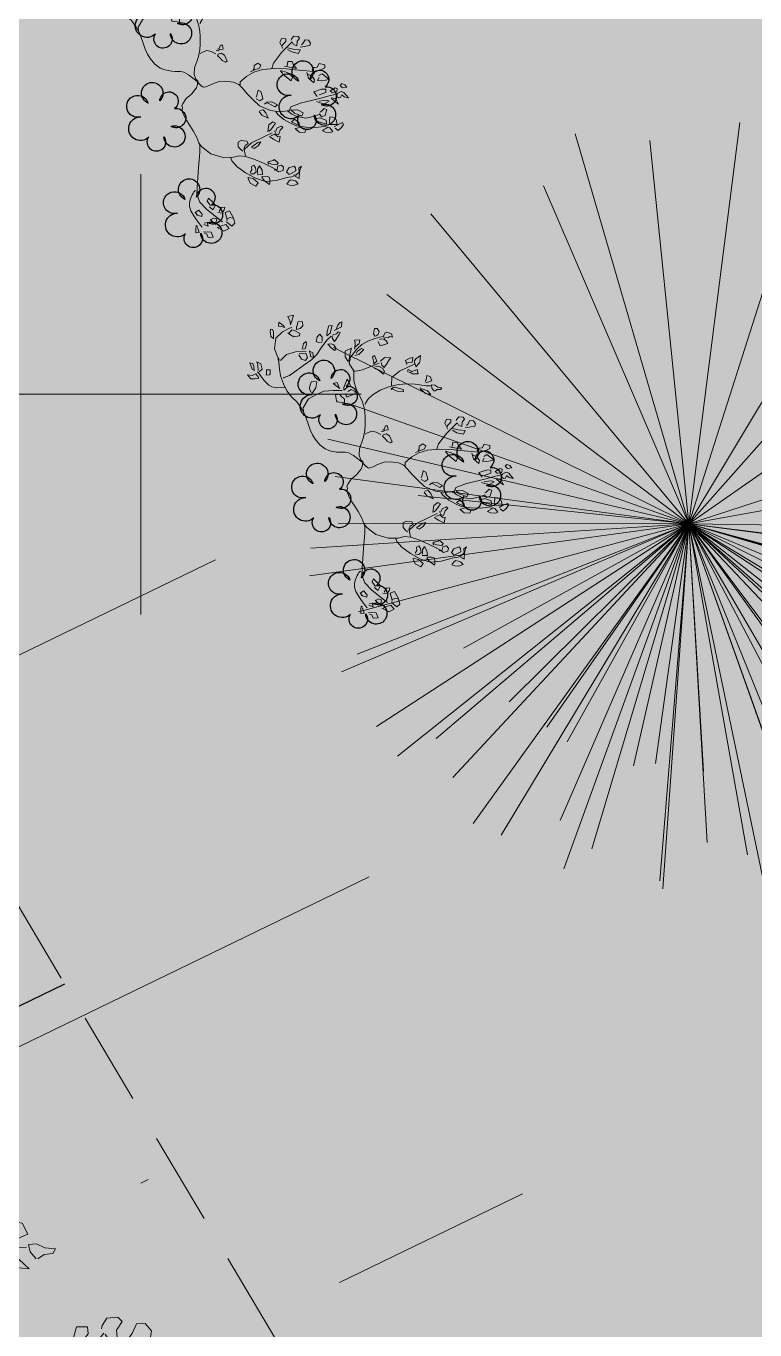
# Model space of a CAD drawing. Header units: millimetres. Extents: x 5637 to 6048, y 3385 to 3927.
# Drawn here: x 5865.58 to 5870.55, y 3579.88 to 3588.76 of the extents above; entities that cross this region are included whole.
import ezdxf

# ---------------------------------------------------------------- set-up
doc = ezdxf.new("R2010")
doc.units = ezdxf.units.MM
doc.linetypes.add('HIDDEN', pattern=[9.525, 6.35, -3.175])
for name, color, linetype, lineweight in [('ground 1', 7, 'Continuous', 30), ('hatch', 253, 'Continuous', 13), ('project gr', 250, 'Continuous', 30), ('trees new', 7, 'Continuous', 20)]:
    doc.layers.add(name, color=color, linetype=linetype, lineweight=lineweight)
doc.layers.add('net', color=250, linetype='Continuous')
doc.layers.add('plants1', color=7, linetype='Continuous', true_color=0x89ee5d)
doc.styles.get("Standard").update_dxf_attribs({"font": 'arial.ttf'})
pattern_1 = [(45, (2816.3681, -1263.7476), (-0.265165043, 0.265165043), []), (135, (2816.3681, -1263.7476), (-0.79549513, 0.265165043), [0.9375, -0.5625])]

# ---------------------------------------------------------------- blocks, each defined once
blk = doc.blocks.new('net')
at = {"layer": 'ground 1', "color": 3, "lineweight": 15}
for p, q in [((0, 3), (0, -3)), ((0, 0), (-3, 0)), ((0, 0), (3, 0))]:
    blk.add_line(p, q, dxfattribs=at)
blk = doc.blocks.new('LCCNDP03')
at = {"color": 0}
for p in [(-0.0942, 0.5129), (0.1198, 0.4961), (0.0008, 0.49), (-0.1995, 0.457), (-0.2952, 0.4376), (0.1962, 0.4352), (0.3067, 0.3904), (-0.3153, 0.3611), (-0.4456, 0.2845), (0.3595, 0.2487), (0.4314, 0.2157), (-0.4706, 0.1679), (0.4765, 0.1311), (0.4339, 0.1181), (-0.5172, 0.0821), (0.4194, 0.065), (0.3339, 0.0487), (-0.4715, 0.0176), (0.4706, 0.0046), (-0.4906, -0.0341), (-0.4713, -0.1762), (-0.4677, -0.0781), (-0.4628, -0.2111), (-0.446, -0.1349), (-0.3883, -0.2377), (-0.3873, -0.3189), (-0.3743, -0.291), (-0.357, -0.0707), (-0.3234, -0.3743), (-0.2864, -0.4035), (-0.2446, -0.367), (-0.2439, -0.2444), (-0.2094, -0.4093), (-0.1672, -0.2944), (-0.1671, -0.4591), (-0.128, -0.4633), (-0.1109, -0.312), (-0.0802, -0.3228), (-0.0597, -0.4233), (-0.0375, -0.4819), (-0.0099, -0.4468), (0.488, 0), (0.3186, -0.0048), (0.0382, -0.317), (0.1755, -0.2585), (0.1867, -0.3966), (0.1317, -0.3963), (0.0867, -0.4614), (0.2752, -0.1475), (0.3437, -0.2679), (0.2937, -0.2909), (0.2804, -0.3689), (0.4316, -0.0849), (0.396, -0.1269), (0.4169, -0.2032), (0.0112, -0.3278), (0.1007, -0.3089), (0.1824, -0.2675), (0.0936, -0.4704), (0.2505, -0.2064), (0.2172, -0.4253), (0.3005, -0.1297), (0.325, -0.3498), (0.329, -0.0427), (0.4096, -0.2489), (0.4652, -0.1296)]:
    blk.add_line(p, (-0.009, -0.0059), dxfattribs=at)
at = {"color": 0, "flags": 1}
for tag, p in [('SIZE', (0, 0)), ('ITEM', (0, -0.0701))]:
    blk.add_attdef(tag, p, '', height=0.0409, dxfattribs=at)
blk = doc.blocks.new('F1')
at = {"color": 92, "linetype": 'Continuous'}
for p, q in [((1.0816, 0.0562), (1.0771, 0.0451)), ((1.0966, 0.0606), (1.0816, 0.0562)), ((1.0899, 0.048), (1.0966, 0.0606)), ((1.0908, 0.0362), (1.0899, 0.048)), ((1.0771, 0.0451), (1.0736, 0.0333)), ((1.0758, 0.0326), (1.0908, 0.0362)), ((1.1134, 0.0339), (1.1003, 0.0372)), ((1.1016, 0.0366), (1.1071, 0.0411)), ((1.1071, 0.0411), (1.1274, 0.0409)), ((1.1228, 0.0333), (1.1134, 0.0339)), ((1.1274, 0.0409), (1.1228, 0.0333)), ((1.0923, 0.025), (1.0969, 0.0134)), ((1.1136, 0.021), (1.0976, 0.026)), ((1.1234, 0.02), (1.1136, 0.021)), ((1.1136, 0.0111), (1.1234, 0.02)), ((0.2958, -0.0077), (0.2984, 0.0018)), ((0.2984, 0.0018), (0.3104, -0.003)), ((1.0756, 0.009), (1.0733, -0.0005)), ((1.0901, 0.0012), (1.0771, 0.0072)), ((1.0861, -0.0088), (1.0901, 0.0012)), ((1.0969, 0.0134), (1.1136, 0.0111)), ((0.3118, -0.0088), (0.2958, -0.0077)), ((0.3104, -0.003), (0.3188, -0.0071)), ((0.3188, -0.0071), (0.3148, -0.0102)), ((1.0733, -0.0005), (1.0739, -0.0036)), ((1.0739, -0.0036), (1.0861, -0.0088)), ((0.2678, -0.0425), (0.2719, -0.0276)), ((0.2719, -0.0276), (0.2826, -0.0278)), ((0.2826, -0.0278), (0.2878, -0.0224)), ((0.2936, -0.0212), (0.2844, -0.0421)), ((0.3138, -0.0299), (0.3043, -0.0404)), ((0.3498, -0.0187), (0.3388, -0.0326)), ((0.3568, -0.0187), (0.3463, -0.0224)), ((0.3595, -0.0313), (0.3568, -0.0187)), ((0.2844, -0.0421), (0.2678, -0.0425)), ((0.3043, -0.0404), (0.3156, -0.0409)), ((0.3156, -0.0409), (0.3171, -0.0326)), ((0.3388, -0.0326), (0.344, -0.0365)), ((0.344, -0.0365), (0.3595, -0.0313)), ((1.0482, -0.0369), (1.0488, -0.0402)), ((0.3211, -0.0529), (0.3004, -0.0626)), ((0.321, -0.0645), (0.3191, -0.0539)), ((0.9311, -0.0574), (0.9423, -0.0601)), ((0.9423, -0.0601), (0.9618, -0.0856)), ((1.17, -0.052), (1.1898, -0.0597)), ((1.1796, -0.0467), (1.1721, -0.0508)), ((1.1956, -0.051), (1.1796, -0.0467)), ((1.1898, -0.0597), (1.1968, -0.0593)), ((1.2, -0.0541), (1.1956, -0.051)), ((1.1968, -0.0593), (1.2, -0.0541)), ((0.2904, -0.0636), (0.2731, -0.0792)), ((0.2903, -0.0781), (0.2891, -0.0672)), ((0.3004, -0.0626), (0.3151, -0.0721)), ((0.3151, -0.0721), (0.321, -0.0645)), ((0.357, -0.0651), (0.3455, -0.0711)), ((0.3455, -0.0711), (0.3551, -0.0835)), ((0.3758, -0.0649), (0.3596, -0.069)), ((0.3663, -0.0796), (0.3828, -0.0721)), ((0.3828, -0.0721), (0.3758, -0.0649)), ((0.2731, -0.0792), (0.2748, -0.0972)), ((0.2748, -0.0972), (0.2898, -0.0924)), ((0.2898, -0.0924), (0.2903, -0.0781)), ((0.3321, -0.0823), (0.326, -0.0939)), ((0.3425, -0.0984), (0.334, -0.0872)), ((0.3551, -0.0835), (0.3663, -0.0796)), ((0.9618, -0.0856), (0.9662, -0.1123)), ((1.189, -0.0963), (1.1961, -0.087)), ((1.211, -0.0856), (1.1926, -0.0963)), ((1.1961, -0.087), (1.2005, -0.08)), ((1.2005, -0.08), (1.211, -0.0856)), ((0.2968, -0.0966), (0.2781, -0.1073)), ((0.2781, -0.1073), (0.2829, -0.1187)), ((0.3021, -0.1009), (0.2993, -0.0986)), ((0.324, -0.1036), (0.3021, -0.1009)), ((0.3033, -0.1032), (0.3044, -0.1108)), ((0.3241, -0.1177), (0.324, -0.1036)), ((0.326, -0.0939), (0.3331, -0.1036)), ((0.3331, -0.1036), (0.3398, -0.1081)), ((0.3398, -0.1081), (0.3425, -0.0984)), ((0.9726, -0.1003), (0.9854, -0.1179)), ((0.9896, -0.0986), (0.9766, -0.0999)), ((0.9974, -0.1036), (0.9896, -0.0986)), ((1.0073, -0.1127), (0.9974, -0.1036)), ((1.0966, -0.1059), (1.0816, -0.1092)), ((1.1641, -0.1026), (1.1531, -0.1117)), ((1.1713, -0.0995), (1.1641, -0.1026)), ((1.1748, -0.1133), (1.168, -0.1013)), ((0.2829, -0.1187), (0.2996, -0.121)), ((0.2996, -0.121), (0.3241, -0.1177)), ((0.3044, -0.1108), (0.2998, -0.1183)), ((0.9662, -0.1123), (0.9666, -0.1371)), ((0.9854, -0.1179), (1.0008, -0.1268)), ((1.0008, -0.1268), (1.0073, -0.1127)), ((1.0816, -0.1092), (1.0738, -0.1191)), ((1.0738, -0.1191), (1.0799, -0.1274)), ((1.0936, -0.1278), (1.0993, -0.1079)), ((1.1093, -0.121), (1.1064, -0.1307)), ((1.1531, -0.1117), (1.1498, -0.1289)), ((1.1566, -0.132), (1.1706, -0.1206)), ((1.1706, -0.1206), (1.1748, -0.1133)), ((1.201, -0.1179), (1.1908, -0.1156)), ((1.192, -0.1158), (1.1996, -0.1231)), ((1.1996, -0.1231), (1.2145, -0.1338)), ((1.2173, -0.117), (1.201, -0.1179)), ((1.2145, -0.1338), (1.2173, -0.117)), ((0.9666, -0.1371), (0.959, -0.1645)), ((1.0748, -0.145), (1.0778, -0.1373)), ((1.0778, -0.1373), (1.0886, -0.1398)), ((1.0799, -0.1274), (1.0936, -0.1278)), ((1.1064, -0.1307), (1.1178, -0.1396)), ((1.1241, -0.1317), (1.1119, -0.1241)), ((1.1261, -0.1413), (1.1241, -0.1317)), ((1.1498, -0.1289), (1.1566, -0.132)), ((1.171, -0.1272), (1.1698, -0.1388)), ((1.1795, -0.1301), (1.171, -0.1272)), ((1.1918, -0.1411), (1.1793, -0.1311)), ((1.0868, -0.1479), (1.0748, -0.145)), ((1.0969, -0.1398), (1.0868, -0.1479)), ((1.0886, -0.1398), (1.0944, -0.1396)), ((1.1178, -0.1396), (1.1261, -0.1413)), ((1.1698, -0.1388), (1.1741, -0.1487)), ((1.1741, -0.1487), (1.1858, -0.1527)), ((1.1858, -0.1527), (1.1918, -0.1411)), ((0.9224, -0.1628), (0.9116, -0.1827)), ((0.9261, -0.162), (0.9224, -0.1628)), ((0.9439, -0.1661), (0.9261, -0.162)), ((0.9411, -0.1775), (0.9439, -0.1661)), ((0.959, -0.1645), (0.9493, -0.1893)), ((0.9116, -0.1827), (0.9216, -0.1862)), ((0.9216, -0.1862), (0.9322, -0.1812)), ((0.9322, -0.1812), (0.9406, -0.1783)), ((0.9574, -0.185), (0.9782, -0.1711)), ((0.9769, -0.1841), (0.9599, -0.1841)), ((0.9782, -0.1711), (0.9769, -0.1841)), ((1.1073, -0.1854), (1.1106, -0.1754)), ((1.1106, -0.1754), (1.1158, -0.1696)), ((1.1158, -0.1696), (1.1273, -0.1771)), ((1.1273, -0.1771), (1.1319, -0.1883)), ((0.9261, -0.1951), (0.9251, -0.198)), ((0.9251, -0.198), (0.9259, -0.2077)), ((0.9292, -0.1953), (0.9261, -0.1951)), ((0.9359, -0.1968), (0.9292, -0.1953)), ((0.9476, -0.1953), (0.9521, -0.2055)), ((0.9556, -0.1978), (0.9482, -0.1941)), ((0.9672, -0.2084), (0.9556, -0.1978)), ((1.0951, -0.1992), (1.0828, -0.2042)), ((1.0928, -0.209), (1.0956, -0.2001)), ((1.1211, -0.191), (1.1094, -0.187)), ((1.1319, -0.1883), (1.1211, -0.191)), ((0.3648, -0.2191), (0.3791, -0.2059)), ((0.3791, -0.2059), (0.3928, -0.2061)), ((0.3976, -0.2079), (0.3878, -0.2202)), ((0.3928, -0.2061), (0.3978, -0.205)), ((0.4843, -0.2162), (0.495, -0.2113)), ((0.495, -0.2113), (0.5087, -0.217)), ((0.9259, -0.2077), (0.9251, -0.2226)), ((0.9321, -0.2255), (0.9414, -0.2156)), ((0.9414, -0.2156), (0.9402, -0.2042)), ((0.9521, -0.2055), (0.9517, -0.2175)), ((0.9756, -0.2164), (0.9672, -0.2084)), ((1.0828, -0.2042), (1.0701, -0.2115)), ((1.0701, -0.2115), (1.0743, -0.2187)), ((1.0869, -0.2164), (1.0928, -0.209)), ((1.1203, -0.2063), (1.1243, -0.2183)), ((1.1326, -0.2121), (1.1206, -0.2057)), ((1.1464, -0.2224), (1.1326, -0.2121)), ((0.372, -0.2291), (0.3648, -0.2191)), ((0.3878, -0.2202), (0.372, -0.2291)), ((0.405, -0.217), (0.402, -0.2262)), ((0.402, -0.2262), (0.4045, -0.2353)), ((0.4158, -0.2249), (0.4093, -0.2175)), ((0.4253, -0.2282), (0.4158, -0.2249)), ((0.4263, -0.2357), (0.4253, -0.2282)), ((0.4778, -0.2202), (0.4843, -0.2162)), ((0.4912, -0.233), (0.482, -0.2253)), ((0.5098, -0.2268), (0.5017, -0.2429)), ((0.5087, -0.217), (0.5098, -0.2268)), ((0.9251, -0.2226), (0.9321, -0.2255)), ((0.9517, -0.2175), (0.9641, -0.2177)), ((0.9641, -0.2177), (0.9756, -0.2164)), ((1.0743, -0.2187), (1.0869, -0.2164)), ((1.1063, -0.2195), (1.0958, -0.2212)), ((1.0958, -0.2212), (1.1004, -0.2282)), ((1.1004, -0.2282), (1.1106, -0.2421)), ((1.1129, -0.2202), (1.1063, -0.2195)), ((1.1154, -0.2351), (1.1156, -0.222)), ((1.1243, -0.2183), (1.1431, -0.232)), ((1.1431, -0.232), (1.1464, -0.2224)), ((0.3831, -0.2456), (0.3721, -0.2483)), ((0.3811, -0.2591), (0.3855, -0.246)), ((0.3955, -0.2346), (0.3901, -0.2498)), ((0.4106, -0.2419), (0.3993, -0.2369)), ((0.4045, -0.2353), (0.4168, -0.2373)), ((0.4183, -0.251), (0.4106, -0.2419)), ((0.4168, -0.2373), (0.4263, -0.2357)), ((0.4935, -0.2431), (0.4912, -0.233)), ((0.5017, -0.2429), (0.4935, -0.2431)), ((0.884, -0.2388), (0.8881, -0.2413)), ((1.0176, -0.2388), (1.0335, -0.2498)), ((1.0241, -0.2382), (1.0401, -0.2346)), ((1.0401, -0.2346), (1.0561, -0.2407)), ((1.0561, -0.2407), (1.0583, -0.2626)), ((1.1106, -0.2421), (1.1146, -0.2477)), ((1.1146, -0.2477), (1.1189, -0.2429)), ((1.1189, -0.2429), (1.1154, -0.2351)), ((1.1271, -0.2326), (1.1294, -0.2576)), ((1.1381, -0.2489), (1.1273, -0.2396)), ((0.3721, -0.2483), (0.355, -0.2591)), ((0.355, -0.2591), (0.3643, -0.2655)), ((0.376, -0.2661), (0.3811, -0.2591)), ((0.3901, -0.2498), (0.4036, -0.2537)), ((0.4036, -0.2537), (0.4183, -0.251)), ((0.4796, -0.2493), (0.473, -0.2551)), ((0.473, -0.2551), (0.476, -0.2698)), ((0.4823, -0.2585), (0.4805, -0.2504)), ((0.4863, -0.2719), (0.4823, -0.2585)), ((0.7484, -0.2686), (0.7564, -0.2607)), ((0.7564, -0.2607), (0.7644, -0.2585)), ((0.7644, -0.2585), (0.7747, -0.2541)), ((0.7739, -0.2529), (0.7789, -0.2568)), ((0.7789, -0.2568), (0.7782, -0.2659)), ((0.7915, -0.2556), (0.7887, -0.2593)), ((0.7887, -0.2593), (0.7904, -0.2669)), ((0.7939, -0.2661), (0.7935, -0.2601)), ((1.0583, -0.2626), (1.0449, -0.2531)), ((1.1294, -0.2576), (1.1428, -0.2632)), ((1.1426, -0.2582), (1.1381, -0.2489)), ((1.1428, -0.2632), (1.1426, -0.2582)), ((0.3643, -0.2655), (0.376, -0.2661)), ((0.476, -0.2698), (0.4845, -0.281)), ((0.4845, -0.281), (0.4863, -0.2719)), ((0.7494, -0.2746), (0.7484, -0.2686)), ((0.769, -0.2738), (0.7494, -0.2746)), ((0.7782, -0.2659), (0.769, -0.2738)), ((0.7904, -0.2669), (0.7877, -0.2765)), ((0.7877, -0.2765), (0.7994, -0.279)), ((0.8019, -0.2732), (0.7939, -0.2661)), ((0.7994, -0.279), (0.8019, -0.2732)), ((1.0326, -0.2756), (1.0408, -0.2951)), ((1.0429, -0.2756), (1.0376, -0.269)), ((1.0463, -0.2905), (1.0429, -0.2756)), ((1.0514, -0.2701), (1.0696, -0.2785)), ((1.0621, -0.2876), (1.0576, -0.2727)), ((0.3918, -0.2905), (0.3806, -0.2986)), ((0.3888, -0.297), (0.3901, -0.2881)), ((0.4025, -0.3011), (0.4096, -0.2874)), ((0.4096, -0.2874), (0.4146, -0.2819)), ((0.413, -0.28), (0.418, -0.2787)), ((0.418, -0.2787), (0.4198, -0.2835)), ((0.4198, -0.2835), (0.4183, -0.2957)), ((1.0408, -0.2951), (1.0463, -0.2905)), ((1.0663, -0.2912), (1.0621, -0.2876)), ((1.0724, -0.2947), (1.0663, -0.2912)), ((1.0696, -0.2785), (1.0771, -0.2798)), ((1.0771, -0.2798), (1.0724, -0.2947)), ((0.3806, -0.2986), (0.3793, -0.3125)), ((0.3975, -0.3028), (0.3888, -0.297)), ((0.3958, -0.3137), (0.3975, -0.3028)), ((0.4063, -0.3075), (0.4025, -0.3011)), ((0.4203, -0.2999), (0.4063, -0.3075)), ((0.4183, -0.2957), (0.4203, -0.2999)), ((0.9767, -0.304), (0.9662, -0.3146)), ((1.0103, -0.3115), (0.9879, -0.3084)), ((0.9889, -0.3065), (0.9934, -0.3189)), ((0.3255, -0.3262), (0.3305, -0.3162)), ((0.3305, -0.3162), (0.3351, -0.3096)), ((0.336, -0.3086), (0.3436, -0.3183)), ((0.3436, -0.3183), (0.3448, -0.3245)), ((0.3616, -0.3303), (0.3626, -0.3235)), ((0.3641, -0.3243), (0.3715, -0.3206)), ((0.3715, -0.3206), (0.38, -0.3317)), ((0.3793, -0.3125), (0.3876, -0.3177)), ((0.3876, -0.3177), (0.3958, -0.3137)), ((0.4763, -0.3208), (0.4636, -0.3328)), ((0.4897, -0.3113), (0.4763, -0.3208)), ((0.4905, -0.3293), (0.4908, -0.3166)), ((0.5052, -0.3121), (0.5238, -0.322)), ((0.5067, -0.3212), (0.506, -0.3158)), ((0.5145, -0.3326), (0.5067, -0.3212)), ((0.5238, -0.322), (0.5273, -0.3373)), ((0.5587, -0.3133), (0.5433, -0.3274)), ((0.5718, -0.31), (0.5587, -0.3133)), ((0.561, -0.3272), (0.5722, -0.3231)), ((0.5722, -0.3231), (0.574, -0.3125)), ((0.6112, -0.3148), (0.6012, -0.3228)), ((0.6012, -0.3228), (0.6038, -0.3336)), ((0.6228, -0.3226), (0.6157, -0.3173)), ((0.6335, -0.3299), (0.6228, -0.3226)), ((0.9662, -0.3146), (0.9497, -0.3245)), ((0.9662, -0.3286), (0.9782, -0.3187)), ((0.9782, -0.3187), (0.9799, -0.3094)), ((0.9934, -0.3189), (1.0124, -0.3187)), ((1.0124, -0.3187), (1.0103, -0.3115)), ((0.3248, -0.3409), (0.3255, -0.3262)), ((0.336, -0.3363), (0.3248, -0.3409)), ((0.3448, -0.3245), (0.336, -0.3363)), ((0.3533, -0.338), (0.3388, -0.3489)), ((0.3556, -0.3394), (0.3533, -0.338)), ((0.364, -0.3479), (0.3616, -0.3303)), ((0.38, -0.3317), (0.3796, -0.3489)), ((0.4636, -0.3328), (0.4785, -0.3417)), ((0.4785, -0.3417), (0.4805, -0.3346)), ((0.4805, -0.3346), (0.4905, -0.3293)), ((0.4895, -0.3328), (0.485, -0.339)), ((0.485, -0.339), (0.4963, -0.3483)), ((0.5005, -0.332), (0.4895, -0.3328)), ((0.5058, -0.3423), (0.4982, -0.3353)), ((0.5213, -0.3433), (0.5145, -0.3326)), ((0.5273, -0.3373), (0.5213, -0.3433)), ((0.5433, -0.3274), (0.561, -0.3272)), ((0.5867, -0.333), (0.5892, -0.3425)), ((0.5877, -0.3425), (0.5888, -0.3365)), ((0.6038, -0.3336), (0.6095, -0.3351)), ((0.6095, -0.3351), (0.6268, -0.3361)), ((0.6268, -0.3361), (0.6335, -0.3299)), ((0.6932, -0.3286), (0.6939, -0.34)), ((0.6992, -0.3429), (0.6949, -0.3382)), ((0.8867, -0.3444), (0.8952, -0.3355)), ((0.8952, -0.3355), (0.9021, -0.3299)), ((0.8981, -0.3288), (0.9014, -0.3384)), ((0.9014, -0.3384), (0.8989, -0.3442)), ((0.9497, -0.3245), (0.9561, -0.3301)), ((0.9561, -0.3301), (0.9662, -0.3286)), ((0.9766, -0.3293), (0.9676, -0.3336)), ((0.9676, -0.3336), (0.9767, -0.3469)), ((0.9857, -0.3301), (0.9766, -0.3293)), ((0.9919, -0.3355), (0.9901, -0.3297)), ((0.9954, -0.346), (0.9919, -0.3355)), ((0.3388, -0.3489), (0.3435, -0.351)), ((0.3435, -0.351), (0.3618, -0.3607)), ((0.3571, -0.356), (0.3518, -0.3429)), ((0.373, -0.3502), (0.364, -0.3479)), ((0.3796, -0.3489), (0.373, -0.3502)), ((0.4963, -0.3483), (0.5007, -0.3595)), ((0.5067, -0.3566), (0.5058, -0.3423)), ((0.568, -0.3593), (0.5877, -0.3425)), ((0.5892, -0.3425), (0.5853, -0.3566)), ((0.6939, -0.34), (0.6942, -0.3587)), ((0.7075, -0.346), (0.6992, -0.3429)), ((0.71, -0.3593), (0.7075, -0.346)), ((0.8777, -0.3609), (0.8867, -0.3444)), ((0.8989, -0.3442), (0.8854, -0.3626)), ((0.9767, -0.3469), (0.9834, -0.356)), ((0.9876, -0.3622), (0.9954, -0.346)), ((1.0334, -0.346), (1.0313, -0.3694)), ((1.0473, -0.345), (1.0334, -0.346)), ((1.0508, -0.3578), (1.0514, -0.3506)), ((1.0651, -0.3417), (1.0746, -0.3404)), ((1.0673, -0.352), (1.0663, -0.3452)), ((1.0751, -0.3589), (1.0673, -0.352)), ((1.0746, -0.3404), (1.0883, -0.3487)), ((1.0883, -0.3487), (1.0853, -0.3564)), ((0.3686, -0.3593), (0.3571, -0.356)), ((0.3618, -0.3607), (0.3708, -0.3696)), ((0.3708, -0.3696), (0.3686, -0.3593)), ((0.5007, -0.3595), (0.5067, -0.3566)), ((0.571, -0.3694), (0.568, -0.3593)), ((0.5853, -0.3566), (0.571, -0.3694)), ((0.6942, -0.3587), (0.7009, -0.3653)), ((0.7009, -0.3653), (0.71, -0.3593)), ((0.8854, -0.3626), (0.8777, -0.3609)), ((0.9834, -0.356), (0.9876, -0.3622)), ((1.0313, -0.3694), (1.0411, -0.3682)), ((1.0411, -0.3682), (1.0464, -0.3649)), ((1.0464, -0.3649), (1.0508, -0.3578)), ((1.0478, -0.3763), (1.0504, -0.3701)), ((1.0479, -0.3659), (1.0571, -0.3653)), ((1.0571, -0.3653), (1.0641, -0.3732)), ((1.0853, -0.3564), (1.0751, -0.3589)), ((1.0441, -0.3895), (1.0489, -0.3831)), ((1.0489, -0.3831), (1.0478, -0.3763)), ((1.0641, -0.3798), (1.0546, -0.391)), ((1.0641, -0.3732), (1.0641, -0.3798)), ((0.4701, -0.4001), (0.4625, -0.416)), ((0.4848, -0.3924), (0.4701, -0.4001)), ((0.4823, -0.4092), (0.4838, -0.3949)), ((0.5063, -0.3905), (0.4875, -0.4086)), ((0.4978, -0.4096), (0.5112, -0.4009)), ((0.5112, -0.4009), (0.5062, -0.3893)), ((0.9247, -0.4017), (0.9296, -0.3955)), ((0.9354, -0.3986), (0.9279, -0.405)), ((0.9321, -0.3951), (0.9354, -0.3986)), ((0.9514, -0.4003), (0.9636, -0.4013)), ((0.9552, -0.4081), (0.9564, -0.3999)), ((1.0546, -0.391), (1.0441, -0.3895)), ((0.4625, -0.416), (0.4705, -0.4231)), ((0.4705, -0.4231), (0.4823, -0.4092)), ((0.4875, -0.4086), (0.4978, -0.4096)), ((0.512, -0.4247), (0.5225, -0.4154)), ((0.5225, -0.4154), (0.5273, -0.4073)), ((0.5283, -0.4073), (0.542, -0.4015)), ((0.5368, -0.4119), (0.5348, -0.4202)), ((0.542, -0.4015), (0.5368, -0.4119)), ((0.6622, -0.4144), (0.6443, -0.4214)), ((0.6557, -0.427), (0.6639, -0.415)), ((0.8492, -0.4216), (0.8666, -0.4119)), ((0.8691, -0.4129), (0.8604, -0.4235)), ((0.8666, -0.4119), (0.8711, -0.4123)), ((0.9131, -0.422), (0.9184, -0.4067)), ((0.9184, -0.4067), (0.9247, -0.4017)), ((0.9261, -0.4063), (0.9254, -0.4177)), ((0.9279, -0.405), (0.9261, -0.4063)), ((0.9522, -0.4185), (0.9552, -0.4081)), ((0.9636, -0.4013), (0.9662, -0.4162)), ((0.9662, -0.4162), (0.9647, -0.4253)), ((0.5202, -0.4328), (0.512, -0.4247)), ((0.5348, -0.4202), (0.5202, -0.4328)), ((0.6443, -0.4214), (0.6235, -0.434)), ((0.646, -0.4371), (0.6557, -0.427)), ((0.6719, -0.4309), (0.6525, -0.4622)), ((0.8407, -0.4353), (0.8492, -0.4216)), ((0.8559, -0.4299), (0.8407, -0.4353)), ((0.8604, -0.4235), (0.8559, -0.4299)), ((0.9264, -0.4243), (0.9131, -0.422)), ((0.9254, -0.4177), (0.9264, -0.4243)), ((0.9354, -0.4235), (0.9422, -0.4384)), ((0.9437, -0.4247), (0.9354, -0.4235)), ((0.9532, -0.4262), (0.9461, -0.4233)), ((0.9647, -0.4253), (0.9522, -0.4185)), ((0.9572, -0.4322), (0.9532, -0.4262)), ((0.6235, -0.434), (0.6322, -0.4415)), ((0.6322, -0.4415), (0.646, -0.4371)), ((0.6815, -0.4458), (0.6704, -0.4394)), ((0.6765, -0.4576), (0.6815, -0.4458)), ((0.724, -0.4458), (0.744, -0.444)), ((0.7344, -0.4483), (0.7319, -0.446)), ((0.744, -0.444), (0.7537, -0.4531)), ((0.8471, -0.4481), (0.8576, -0.4456)), ((0.8576, -0.4456), (0.8664, -0.4481)), ((0.8791, -0.434), (0.8777, -0.4529)), ((0.8872, -0.4382), (0.8831, -0.4332)), ((0.8982, -0.4446), (0.8872, -0.4382)), ((0.8922, -0.4529), (0.8982, -0.4446)), ((0.9422, -0.4384), (0.9436, -0.4402)), ((0.9436, -0.4402), (0.9617, -0.4493)), ((0.9617, -0.4493), (0.9572, -0.4322)), ((0.4878, -0.4576), (0.4738, -0.4698)), ((0.6525, -0.4622), (0.6687, -0.4578)), ((0.6687, -0.4578), (0.6765, -0.4576)), ((0.7162, -0.458), (0.704, -0.4676)), ((0.711, -0.4742), (0.7207, -0.4603)), ((0.74, -0.4618), (0.7344, -0.4483)), ((0.7479, -0.4649), (0.74, -0.4618)), ((0.7537, -0.4531), (0.7479, -0.4649)), ((0.8436, -0.4686), (0.8472, -0.4589)), ((0.8472, -0.4589), (0.8461, -0.4498)), ((0.8627, -0.4568), (0.8539, -0.4632)), ((0.8664, -0.4481), (0.8627, -0.4568)), ((0.8777, -0.4529), (0.8922, -0.4529)), ((0.4408, -0.4748), (0.4341, -0.4887)), ((0.448, -0.4678), (0.4408, -0.4748)), ((0.4501, -0.4748), (0.448, -0.4678)), ((0.4525, -0.4866), (0.4508, -0.4777)), ((0.4738, -0.4698), (0.4636, -0.487)), ((0.4745, -0.4895), (0.4875, -0.474)), ((0.4875, -0.474), (0.4887, -0.4645)), ((0.499, -0.4771), (0.4885, -0.4804)), ((0.704, -0.4676), (0.6922, -0.4845)), ((0.7015, -0.4928), (0.711, -0.4742)), ((0.8471, -0.474), (0.8436, -0.4686)), ((0.8539, -0.4632), (0.8471, -0.474)), ((0.4341, -0.4887), (0.435, -0.4963)), ((0.435, -0.4963), (0.4485, -0.492)), ((0.4485, -0.492), (0.4525, -0.4866)), ((0.4636, -0.487), (0.4745, -0.4895)), ((0.4885, -0.4804), (0.4888, -0.4918)), ((0.4888, -0.4918), (0.4955, -0.4966)), ((0.5035, -0.4831), (0.5038, -0.48)), ((0.5062, -0.4899), (0.5035, -0.4831)), ((0.5093, -0.4968), (0.5062, -0.4899)), ((0.5302, -0.4908), (0.5225, -0.5019)), ((0.537, -0.4825), (0.5302, -0.4908)), ((0.5325, -0.5032), (0.5358, -0.4905)), ((0.5508, -0.4905), (0.5673, -0.4858)), ((0.5673, -0.4858), (0.5663, -0.51)), ((0.6123, -0.486), (0.5932, -0.4955)), ((0.6302, -0.4872), (0.6123, -0.486)), ((0.6137, -0.4976), (0.6258, -0.486)), ((0.6922, -0.4845), (0.7015, -0.4928)), ((0.7234, -0.4802), (0.7162, -0.4885)), ((0.7162, -0.4885), (0.7285, -0.4934)), ((0.7302, -0.4794), (0.7234, -0.4802)), ((0.7412, -0.4808), (0.7379, -0.4785)), ((0.7464, -0.4897), (0.7412, -0.4808)), ((0.7415, -0.5019), (0.7464, -0.4897)), ((0.4421, -0.5059), (0.4323, -0.5119)), ((0.4486, -0.517), (0.4468, -0.505)), ((0.4576, -0.4945), (0.4496, -0.5162)), ((0.464, -0.4963), (0.4576, -0.4945)), ((0.4798, -0.5036), (0.466, -0.4974)), ((0.4718, -0.5183), (0.4798, -0.5036)), ((0.4955, -0.4966), (0.5027, -0.503)), ((0.5027, -0.503), (0.5093, -0.4968)), ((0.5225, -0.5019), (0.5243, -0.5191)), ((0.53, -0.5137), (0.5325, -0.5032)), ((0.5528, -0.5185), (0.5537, -0.4978)), ((0.5898, -0.5204), (0.5957, -0.5088)), ((0.5932, -0.4955), (0.6007, -0.5007)), ((0.5957, -0.5088), (0.6028, -0.5162)), ((0.6007, -0.5007), (0.6137, -0.4976)), ((0.6188, -0.5075), (0.6323, -0.505)), ((0.6227, -0.511), (0.6217, -0.5073)), ((0.6323, -0.505), (0.6362, -0.5131)), ((0.709, -0.4961), (0.7024, -0.5251)), ((0.7164, -0.5079), (0.7135, -0.5021)), ((0.7242, -0.5177), (0.7164, -0.5079)), ((0.7285, -0.4934), (0.7342, -0.5042)), ((0.7342, -0.5042), (0.7415, -0.5019)), ((0.4323, -0.5119), (0.4371, -0.5249)), ((0.4493, -0.5326), (0.4486, -0.517)), ((0.4496, -0.5162), (0.4606, -0.5179)), ((0.4606, -0.5179), (0.4718, -0.5183)), ((0.5243, -0.5191), (0.53, -0.5137)), ((0.5617, -0.5226), (0.5528, -0.5185)), ((0.5663, -0.51), (0.5617, -0.5226)), ((0.5857, -0.5421), (0.5898, -0.5204)), ((0.6077, -0.5177), (0.6093, -0.5284)), ((0.6222, -0.532), (0.6227, -0.511)), ((0.6362, -0.5131), (0.6337, -0.5226)), ((0.6337, -0.5226), (0.6415, -0.532)), ((0.7197, -0.527), (0.7242, -0.5177)), ((0.4371, -0.5249), (0.443, -0.5336)), ((0.443, -0.5336), (0.4493, -0.5326)), ((0.5145, -0.5365), (0.5058, -0.5417)), ((0.53, -0.528), (0.5145, -0.5365)), ((0.5192, -0.5402), (0.525, -0.5388)), ((0.525, -0.5388), (0.5313, -0.528)), ((0.5527, -0.5332), (0.5443, -0.5373)), ((0.5552, -0.5502), (0.5527, -0.5332)), ((0.6093, -0.5284), (0.5857, -0.5421)), ((0.6232, -0.5433), (0.6222, -0.532)), ((0.6415, -0.532), (0.632, -0.546)), ((0.7024, -0.5251), (0.7087, -0.5297)), ((0.7087, -0.5297), (0.7197, -0.527)), ((0.5058, -0.5417), (0.5192, -0.5402)), ((0.5232, -0.5489), (0.5222, -0.5549)), ((0.5222, -0.5549), (0.5283, -0.5609)), ((0.5292, -0.546), (0.5232, -0.5489)), ((0.5372, -0.5493), (0.5307, -0.546)), ((0.5383, -0.5632), (0.5372, -0.5493)), ((0.544, -0.5409), (0.5423, -0.5502)), ((0.5423, -0.5502), (0.5512, -0.5556)), ((0.5512, -0.5556), (0.5552, -0.5502)), ((0.632, -0.546), (0.6232, -0.5433)), ((0.5202, -0.5659), (0.5127, -0.5765)), ((0.5127, -0.5765), (0.5327, -0.5696)), ((0.5283, -0.5609), (0.5202, -0.5659)), ((0.5327, -0.5696), (0.5383, -0.5632)), ((0.5565, -0.5672), (0.5478, -0.5709)), ((0.56, -0.5738), (0.5565, -0.5672)), ((0.5477, -0.5711), (0.5447, -0.5845)), ((0.5447, -0.5845), (0.5538, -0.5808)), ((0.5538, -0.5808), (0.56, -0.5738))]:
    blk.add_line(p, q, dxfattribs=at)
at = {"color": 33, "linetype": 'Continuous'}
for p, q in [((1.0488, -0.0402), (1.0492, -0.0574)), ((1.0492, -0.0574), (1.0552, -0.0821)), ((1.0552, -0.0821), (1.0626, -0.1094)), ((0.5487, -0.1046), (0.5351, -0.1092)), ((0.5351, -0.1092), (0.5053, -0.1274)), ((1.0626, -0.1094), (1.0691, -0.1369)), ((0.5053, -0.1274), (0.4816, -0.1576)), ((1.0691, -0.1369), (1.0781, -0.157)), ((0.4816, -0.1576), (0.4712, -0.1858)), ((1.0781, -0.157), (1.0924, -0.1773)), ((0.4628, -0.179), (0.4413, -0.1868)), ((0.4746, -0.1794), (0.4628, -0.179)), ((1.0924, -0.1773), (1.1079, -0.2011)), ((0.4413, -0.1868), (0.4141, -0.2046)), ((0.4712, -0.1858), (0.468, -0.2055)), ((0.4141, -0.2046), (0.3874, -0.2262)), ((0.468, -0.2055), (0.4599, -0.2231)), ((0.8004, -0.2071), (0.802, -0.2144)), ((0.802, -0.2144), (0.8012, -0.2286)), ((1.1079, -0.2011), (1.1147, -0.2175)), ((0.3874, -0.2262), (0.3673, -0.251)), ((0.4599, -0.2231), (0.4435, -0.2427)), ((0.8012, -0.2286), (0.7939, -0.2396)), ((0.4435, -0.2427), (0.421, -0.2651)), ((0.7939, -0.2396), (0.7824, -0.2502)), ((0.8881, -0.2413), (0.8977, -0.2556)), ((0.9933, -0.2431), (1.0176, -0.2388)), ((1.0449, -0.2531), (1.0229, -0.2398)), ((0.3673, -0.251), (0.3585, -0.2825)), ((0.8977, -0.2556), (0.9033, -0.2729)), ((1.0335, -0.2498), (1.05, -0.2758)), ((0.421, -0.2651), (0.4017, -0.2833)), ((0.9033, -0.2729), (0.9084, -0.2974)), ((1.0339, -0.2632), (1.0326, -0.2756)), ((1.05, -0.2758), (1.0568, -0.2951)), ((0.3585, -0.2825), (0.3551, -0.3162)), ((0.4017, -0.2833), (0.3904, -0.293)), ((0.6677, -0.2852), (0.6765, -0.2887)), ((0.6765, -0.2887), (0.6858, -0.3133)), ((0.9084, -0.2974), (0.9082, -0.3249)), ((1.0568, -0.2951), (1.0596, -0.3158)), ((0.3551, -0.3162), (0.3508, -0.3357)), ((0.6858, -0.3133), (0.689, -0.3382)), ((1.0596, -0.3158), (1.0594, -0.339)), ((0.689, -0.3382), (0.6866, -0.3653)), ((0.9082, -0.3249), (0.9039, -0.3551)), ((1.0594, -0.339), (1.0568, -0.362)), ((0.5427, -0.3595), (0.5224, -0.3711)), ((0.5536, -0.357), (0.5427, -0.3595)), ((0.6866, -0.3653), (0.6761, -0.4013)), ((0.9039, -0.3551), (0.8963, -0.3804)), ((0.5047, -0.3852), (0.4909, -0.3986)), ((0.5224, -0.3711), (0.5047, -0.3852)), ((0.8963, -0.3804), (0.8871, -0.4026)), ((0.4909, -0.3986), (0.4762, -0.4253)), ((0.5403, -0.3953), (0.5499, -0.4046)), ((0.5499, -0.4046), (0.5499, -0.439)), ((0.6761, -0.4013), (0.6628, -0.4324)), ((0.8871, -0.4026), (0.8698, -0.4332)), ((0.4762, -0.4253), (0.465, -0.4522)), ((0.5499, -0.439), (0.5459, -0.4696)), ((0.6628, -0.4324), (0.6506, -0.4568)), ((0.8698, -0.4332), (0.8648, -0.4444)), ((0.465, -0.4522), (0.4609, -0.4684)), ((0.6506, -0.4568), (0.6345, -0.4891)), ((0.4609, -0.4684), (0.4573, -0.4833)), ((0.5459, -0.4696), (0.5425, -0.4984)), ((0.6345, -0.4891), (0.6255, -0.5061)), ((0.5425, -0.4984), (0.5395, -0.5243)), ((0.5395, -0.5243), (0.5355, -0.5508))]:
    blk.add_line(p, q, dxfattribs=at)
for points in [[(1.0186, -0.0315), (1.0229, -0.0228), (1.0275, -0.0081), (1.0361, 0.0047), (1.0446, 0.0121), (1.0641, 0.0206), (1.0851, 0.0266), (1.0944, 0.0287)], [(0.4182, -0.0442), (0.4184, -0.0411), (0.4171, -0.0375), (0.4135, -0.0334), (0.4103, -0.0293), (0.4007, -0.0199), (0.3918, -0.0131), (0.38, -0.0092), (0.3669, -0.0079), (0.3492, -0.011), (0.335, -0.0142), (0.3157, -0.0193), (0.3079, -0.022)], [(0.7235, -0.1682), (0.7217, -0.1676), (0.7155, -0.1655), (0.7075, -0.1587), (0.7026, -0.1502), (0.6988, -0.1429), (0.695, -0.1375), (0.6928, -0.1311), (0.6884, -0.1179), (0.6791, -0.104), (0.6731, -0.098), (0.6671, -0.0978), (0.6626, -0.0945), (0.6536, -0.0926), (0.6395, -0.0928), (0.6243, -0.0953), (0.6086, -0.0988), (0.5895, -0.1021), (0.5668, -0.105), (0.5411, -0.1046), (0.522, -0.0978), (0.5003, -0.0866), (0.4808, -0.0771), (0.4525, -0.0638), (0.4254, -0.0512), (0.4057, -0.0427), (0.381, -0.0431), (0.3543, -0.0541), (0.3298, -0.0678), (0.3008, -0.0858)], [(0.7235, -0.1682), (0.7289, -0.1645), (0.7402, -0.1582), (0.7531, -0.15), (0.7655, -0.1398), (0.7713, -0.1309), (0.777, -0.1164), (0.7812, -0.1065), (0.7926, -0.0883), (0.8029, -0.0777), (0.82, -0.0672), (0.8411, -0.0601), (0.8565, -0.057), (0.8726, -0.0564), (0.8951, -0.0568), (0.9069, -0.0576), (0.92, -0.0578), (0.9473, -0.0541), (0.9682, -0.0485), (0.9851, -0.0402), (1.0088, -0.0328), (1.0315, -0.0309), (1.058, -0.0315), (1.0779, -0.0361), (1.0988, -0.0413), (1.1105, -0.0433)], [(1.1036, -0.0454), (1.1153, -0.0442), (1.1406, -0.044), (1.1695, -0.0597), (1.1798, -0.0848), (1.182, -0.109), (1.182, -0.1162)], [(1.1012, -0.0481), (1.1111, -0.0715), (1.1091, -0.0995), (1.098, -0.1301)], [(0.7155, -0.1655), (0.7217, -0.1692), (0.7167, -0.1703), (0.7111, -0.1727), (0.704, -0.1765), (0.7008, -0.18), (0.6998, -0.1862), (0.7, -0.1932), (0.7012, -0.2088), (0.7, -0.2299), (0.694, -0.2481), (0.6831, -0.269), (0.6707, -0.2816), (0.6566, -0.2879), (0.6355, -0.2951), (0.6126, -0.3048), (0.5877, -0.3166), (0.5622, -0.3427), (0.5477, -0.3684), (0.5415, -0.397)], [(0.7217, -0.1692), (0.7245, -0.1698), (0.7328, -0.1667), (0.7476, -0.1665), (0.7657, -0.1744), (0.775, -0.1825), (0.7812, -0.1879), (0.794, -0.1984), (0.8113, -0.2096), (0.8266, -0.2173), (0.8483, -0.2251), (0.8636, -0.2297), (0.88, -0.233), (0.8967, -0.2344), (0.9134, -0.2332), (0.9379, -0.2305), (0.9632, -0.2324), (0.9943, -0.2446)], [(0.4611, -0.2226), (0.4814, -0.2262), (0.4917, -0.2541), (0.4951, -0.2953), (0.4977, -0.3233)], [(0.9903, -0.2421), (0.9859, -0.2601), (0.9851, -0.2698), (0.9847, -0.2937), (0.9853, -0.305), (0.9853, -0.3243)], [(0.909, -0.334), (0.9311, -0.3444), (0.9407, -0.3725), (0.9429, -0.398), (0.9441, -0.4245)], [(0.5429, -0.3903), (0.5288, -0.399), (0.5156, -0.4119), (0.5023, -0.4346), (0.4981, -0.458), (0.4981, -0.4758)], [(0.6791, -0.3924), (0.693, -0.4028), (0.7137, -0.4371), (0.7322, -0.4787)]]:
    blk.add_lwpolyline(points, dxfattribs=at)
blk = doc.blocks.new('659')
at = {"layer": 'plants1', "color": 4, "lineweight": 30, "elevation": -8293.663}
blk.add_lwpolyline([(3460.046, 5146.312, -3.050591), (3460.217, 5146.015, -1.895868), (3460.052, 5145.637, -1.508048), (3459.46, 5145.672, -2.38335), (3459.204, 5146.014, -3.314684), (3459.283, 5146.327, -1.587341), (3459.644, 5146.603, -1.429778)], format="xyb", close=True, dxfattribs=at)
at = {"layer": 'plants1', "color": 4, "lineweight": 30}
for points in [[(3456.376, 5143.695, -3.050591), (3456.547, 5143.399, -1.895868), (3456.382, 5143.021, -1.508048), (3455.79, 5143.055, -2.38335), (3455.534, 5143.398, -3.314684), (3455.613, 5143.71, -1.587341), (3455.974, 5143.986, -1.429778)], [(3458.844, 5142.344, -3.050591), (3459.015, 5142.047, -1.895868), (3458.85, 5141.669, -1.508048), (3458.258, 5141.704, -2.38335), (3458.002, 5142.046, -3.314684), (3458.081, 5142.359, -1.587341), (3458.443, 5142.635, -1.429778)], [(3461.647, 5142.142, -3.050591), (3461.818, 5141.845, -1.895868), (3461.653, 5141.467, -1.508048), (3461.061, 5141.502, -2.38335), (3460.804, 5141.844, -3.314684), (3460.884, 5142.156, -1.587341), (3461.245, 5142.433, -1.429778)]]:
    blk.add_lwpolyline(points, format="xyb", close=True, dxfattribs=at)
at = {"layer": 'trees new', "color": 84, "xscale": 8.999999999991655, "yscale": 8.999999999991655, "zscale": 8.999999999991655, "rotation": 176.1350928566816}
blk.add_blockref('F1', (3464.441, 5141.563, -8293.663), dxfattribs=at)

msp = doc.modelspace()

# ---------------------------------------------------------------- hatches: boundary and pattern name
at = {"layer": 'hatch', "true_color": 0xfacfb6}
h = msp.add_hatch(dxfattribs=at)
h.set_pattern_fill('ANSI37', color=254, scale=5, style=0)
h.set_pattern_definition([(45, (2816.3681, -1263.7476), (-0.44194174, 0.44194174), []), (135, (2816.3681, -1263.7476), (-0.44194174, -0.44194174), [])])
edge = h.paths.add_edge_path()
edge.add_line((5878.8295, 3678.6712), (5875.8027, 3683.3214))
edge.add_line((5875.8027, 3683.3214), (5872.5155, 3685.988))
edge.add_line((5872.5155, 3685.988), (5856.7843, 3692.7264))
edge.add_line((5856.7843, 3692.7264), (5853.8989, 3685.8212))
edge.add_line((5853.8989, 3685.8212), (5870.7494, 3641.3409))
edge.add_line((5870.7494, 3641.3409), (5871.5542, 3641.7093))
edge.add_line((5871.5542, 3641.7093), (5872.192, 3640.5754))
edge.add_line((5872.192, 3640.5754), (5875.6393, 3632.8009))
edge.add_line((5875.6393, 3632.8009), (5874.822, 3632.4268))
edge.add_line((5874.822, 3632.4268), (5874.9469, 3632.154))
edge.add_line((5874.9469, 3632.154), (5869.9939, 3629.8869))
edge.add_line((5869.9939, 3629.8869), (5880.5117, 3607.1852))
edge.add_line((5880.5117, 3607.1852), (5890.723, 3611.96))
edge.add_line((5890.723, 3611.96), (5892.6631, 3611.3532))
edge.add_line((5892.6631, 3611.3532), (5903.0296, 3607.8385))
edge.add_line((5903.0296, 3607.8385), (5904.5208, 3604.7023))
edge.add_line((5904.5208, 3604.7023), (5908.0777, 3597.4175))
edge.add_line((5908.0777, 3597.4175), (5909.0348, 3595.2746))
edge.add_line((5909.0348, 3595.2746), (5900.4428, 3591.0189))
edge.add_line((5900.4428, 3591.0189), (5903.8821, 3583.6446))
edge.add_line((5903.8821, 3583.6446), (5910.2738, 3586.625))
edge.add_line((5910.2738, 3586.625), (5909.6971, 3591.4839))
edge.add_line((5909.6971, 3591.4839), (5920.3182, 3596.6804))
edge.add_line((5920.3182, 3596.6804), (5924.1395, 3594.6742))
edge.add_line((5924.1395, 3594.6742), (5930.8227, 3597.7949))
edge.add_line((5930.8227, 3597.7949), (5929.9819, 3599.6868))
edge.add_line((5929.9819, 3599.6868), (5928.8103, 3600.0567))
edge.add_line((5928.8103, 3600.0567), (5928.9447, 3600.4702))
edge.add_line((5928.9447, 3600.4702), (5924.2763, 3602.176))
edge.add_line((5924.2763, 3602.176), (5920.3925, 3610.8241))
edge.add_line((5920.3925, 3610.8241), (5918.6093, 3609.8848))
edge.add_line((5918.6093, 3609.8848), (5913.336, 3620.9535))
edge.add_line((5913.336, 3620.9535), (5915.3892, 3621.9361))
edge.add_line((5915.3892, 3621.9361), (5915.0404, 3622.6715))
edge.add_line((5915.0404, 3622.6715), (5889.6565, 3677.1082))
edge.add_arc((5887.9792, 3680.6191), 3.891, 203.55273, 295.53502, ccw=False)
edge.add_line((5884.4124, 3679.0643), (5883.6815, 3680.7626))
edge.add_arc((5868.4219, 3709.4901), 32.5288, 288.65986, 297.97649, ccw=False)
at = {"layer": 'hatch'}
h = msp.add_hatch(dxfattribs=at)
h.set_pattern_fill('ANSI31', color=256, scale=8, style=0)
h.set_pattern_definition([(45, (2816.3681, -1263.7476), (-0.70710678, 0.70710678), [])])
edge = h.paths.add_edge_path()
edge.add_arc((5796.8019, 3658.9007), 4.8122, 23.97586, 83.97586, ccw=False)
edge.add_line((5801.1989, 3660.8562), (5827.195, 3605.149))
edge.add_arc((5822.4955, 3602.9559), 5.1861, -3.82348, 25.01643, ccw=False)
edge.add_line((5827.67, 3602.61), (5827.229, 3592.865))
edge.add_arc((5831.6373, 3591.7187), 4.5549, 165.42381, 214.42283)
edge.add_line((5827.8801, 3589.1438), (5842.1987, 3558.5311))
edge.add_arc((6057.3742, 3663.9285), 239.602, 206.096573, 206.967843)
edge.add_line((5843.8263, 3555.2713), (5845.5235, 3552.8595))
edge.add_line((5845.5235, 3552.8595), (5849.5724, 3547.7551))
edge.add_line((5849.5724, 3547.7551), (5850.6919, 3546.4841))
edge.add_line((5850.6919, 3546.4841), (5851.201, 3546.0602))
edge.add_line((5851.201, 3546.0602), (5852.5843, 3545.2828))
edge.add_line((5852.5843, 3545.2828), (5866.6042, 3540.0022))
edge.add_line((5866.6042, 3540.0022), (5867.4324, 3539.5689))
edge.add_line((5867.4324, 3539.5689), (5868.9186, 3538.1098))
edge.add_line((5868.9186, 3538.1098), (5866.3675, 3543.9441))
edge.add_line((5866.3675, 3543.9441), (5855.3067, 3547.8735))
edge.add_arc((5857.9518, 3555.3192), 7.9015, 220.23528, 250.44203, ccw=False)
edge.add_line((5851.9198, 3550.2154), (5847.948, 3555.0698))
edge.add_arc((5897.4021, 3591.6081), 61.4879, 213.296728, 216.458127, ccw=False)
edge.add_line((5846.0082, 3557.8527), (5835.7707, 3581.1548))
edge.add_line((5835.7707, 3581.1548), (5831.1457, 3589.7964))
edge.add_arc((5844.0492, 3593.7464), 13.4946, 179.28798, 197.02021, ccw=False)
edge.add_line((5830.5557, 3593.9141), (5830.9896, 3603.0637))
edge.add_arc((5824.4283, 3603.3749), 6.5687, 357.28469, 381.22262)
edge.add_line((5830.5515, 3605.7527), (5806.254, 3657.8409))
edge.add_arc((5810.8824, 3659.9999), 5.1072, 111.65044, 205.00751, ccw=False)
edge.add_line((5808.9982, 3664.7467), (5797.3069, 3663.6863))
at = {"layer": 'plants1'}
h = msp.add_hatch(dxfattribs=at)
h.set_pattern_fill('ANSI38', color=256, scale=3, style=0)
h.set_pattern_definition(pattern_1)
edge = h.paths.add_edge_path()
edge.add_line((5867.34, 3539.4016), (5867.9205, 3539.0129))
edge.add_line((5867.9205, 3539.0129), (5868.3076, 3538.6455))
edge.add_line((5868.3076, 3538.6455), (5868.7519, 3538.1479))
edge.add_line((5868.7519, 3538.1479), (5869.0415, 3537.7423))
edge.add_line((5869.0415, 3537.7423), (5873.6365, 3527.954))
edge.add_line((5873.6365, 3527.954), (5903.83, 3542.0081))
edge.add_line((5903.83, 3542.0081), (5918.2915, 3541.2623))
edge.add_line((5918.2915, 3541.2623), (5941.162, 3551.495))
edge.add_line((5941.162, 3551.495), (5950.4831, 3563.8524))
edge.add_line((5950.4831, 3563.8524), (5964.2748, 3570.2305))
edge.add_line((5964.2748, 3570.2305), (5965.7412, 3570.8701))
edge.add_arc((5969.4272, 3564.866), 7.0453, 27.80089, 121.54638, ccw=False)
edge.add_arc((5969.675, 3565.2046), 6.6708, -45.77841, 26.22115, ccw=False)
edge.add_line((5974.3274, 3560.424), (5968.6933, 3565.0527))
edge.add_line((5968.6933, 3565.0527), (5960.2948, 3566.7358))
edge.add_line((5960.2948, 3566.7358), (5952.8625, 3563.4091))
edge.add_line((5952.8625, 3563.4091), (5951.1759, 3562.582))
edge.add_line((5951.1759, 3562.582), (5941.9997, 3550.4447))
edge.add_line((5941.9997, 3550.4447), (5918.5346, 3539.9421))
edge.add_line((5918.5346, 3539.9421), (5904.7077, 3540.6969))
edge.add_line((5904.7077, 3540.6969), (5873.0148, 3526.2825))
edge.add_line((5873.0148, 3526.2825), (5867.4745, 3538.1143))
edge.add_line((5867.4745, 3538.1143), (5850.7568, 3543.6974))
edge.add_line((5850.7568, 3543.6974), (5843.6617, 3553.6137))
edge.add_arc((5860.0915, 3565.3693), 20.2023, 201.39527, 215.58393, ccw=False)
edge.add_line((5841.2815, 3557.9995), (5825.6335, 3591.3345))
edge.add_line((5825.6335, 3591.3345), (5826.2431, 3603.8279))
edge.add_line((5826.2431, 3603.8279), (5807.9322, 3643.2125))
edge.add_line((5807.9322, 3643.2125), (5807.5443, 3643.0187))
edge.add_line((5807.5443, 3643.0187), (5797.9834, 3663.1782))
edge.add_line((5797.9834, 3663.1782), (5798.2207, 3663.2308))
edge.add_line((5798.2207, 3663.2308), (5798.4305, 3663.244))
edge.add_arc((5796.4713, 3658.6814), 4.9654, 43.28191, 66.76041, ccw=False)
edge.add_arc((5798.4192, 3659.9306), 2.7244, 20.33157, 52.27835, ccw=False)
edge.add_line((5800.9739, 3660.8773), (5827.0198, 3605.0634))
edge.add_arc((5822.5809, 3602.992), 4.8985, -5.63847, 25.01647, ccw=False)
edge.add_line((5827.4557, 3602.5107), (5827.0268, 3592.3414))
edge.add_arc((5831.4421, 3591.7535), 4.4542, 172.41517, 196.75755)
edge.add_line((5827.177, 3590.4692), (5842.181, 3557.9258))
edge.add_line((5842.181, 3557.9258), (5843.9318, 3555.5876))
edge.add_line((5843.9318, 3555.5876), (5844.4583, 3554.7327))
edge.add_line((5844.4583, 3554.7327), (5845.5115, 3553.1462))
edge.add_line((5845.5115, 3553.1462), (5846.2267, 3552.1473))
edge.add_line((5846.2267, 3552.1473), (5850.021, 3546.9752))
edge.add_arc((5853.5932, 3549.5959), 4.4304, 216.26476, 225.9659)
edge.add_arc((5856.0056, 3552.091), 7.901, 225.9659, 233.19828)
edge.add_arc((5852.8654, 3547.8936), 2.659, 233.19828, 246.10248)
edge.add_arc((5864.5482, 3574.2605), 31.4981, 246.10248, 247.39463)
edge.add_line((5852.4409, 3545.1822), (5866.9187, 3539.6234))
edge.add_line((5866.9187, 3539.6234), (5867.34, 3539.4016))
h = msp.add_hatch(dxfattribs=at)
h.set_pattern_fill('ANSI38', color=256, scale=3, style=0)
h.set_pattern_definition(pattern_1)
edge = h.paths.add_edge_path()
edge.add_line((5725.3638, 3655.929), (5797.2855, 3662.6908))
edge.add_line((5797.2855, 3662.6908), (5824.8068, 3603.2379))
edge.add_line((5824.8068, 3603.2379), (5824.2281, 3590.8801))
edge.add_line((5824.2281, 3590.8801), (5841.2298, 3554.4382))
edge.add_line((5841.2298, 3554.4382), (5849.6016, 3542.4688))
edge.add_line((5849.6016, 3542.4688), (5866.5608, 3537.0675))
edge.add_line((5866.5608, 3537.0675), (5872.4411, 3524.3818))
edge.add_line((5872.4411, 3524.3818), (5904.7068, 3539.0946))
edge.add_line((5904.7068, 3539.0946), (5918.1881, 3538.4642))
edge.add_line((5918.1881, 3538.4642), (5942.734, 3549.5127))
edge.add_line((5942.734, 3549.5127), (5952.3037, 3561.8596))
edge.add_line((5952.3037, 3561.8596), (5960.5734, 3565.6103))
edge.add_line((5960.5734, 3565.6103), (5967.9295, 3564.0349))
edge.add_line((5967.9295, 3564.0349), (5968.8219, 3563.4701))
edge.add_line((5968.8219, 3563.4701), (5964.5405, 3561.4618))
edge.add_line((5964.5405, 3561.4618), (5955.8447, 3557.4705))
edge.add_line((5955.8447, 3557.4705), (5946.3585, 3544.9477))
edge.add_line((5946.3585, 3544.9477), (5919.8451, 3533.0747))
edge.add_line((5919.8451, 3533.0747), (5906.0983, 3533.7568))
edge.add_line((5906.0983, 3533.7568), (5874.5935, 3519.4365))
edge.add_arc((5872.3722, 3524.3235), 5.3681, 204.02769, 294.44386, ccw=False)
edge.add_line((5867.4692, 3522.1377), (5862.4626, 3532.3299))
edge.add_line((5862.4626, 3532.3299), (5846.4433, 3537.9825))
edge.add_line((5846.4433, 3537.9825), (5836.4729, 3552.3417))
edge.add_line((5836.4729, 3552.3417), (5835.0144, 3554.6442))
edge.add_line((5835.0144, 3554.6442), (5818.8669, 3589.8413))
edge.add_line((5818.8669, 3589.8413), (5819.5207, 3602.2738))
edge.add_line((5819.5207, 3602.2738), (5801.5531, 3640.6043))
edge.add_line((5801.5531, 3640.6043), (5788.2949, 3640.1867))
edge.add_line((5788.2949, 3640.1867), (5786.9118, 3635.3352))
edge.add_line((5786.9118, 3635.3352), (5741.7205, 3631.4368))
edge.add_line((5741.7205, 3631.4368), (5726.6478, 3641.0072))
edge.add_line((5726.6478, 3641.0072), (5725.3638, 3655.929))
at = {"layer": 'plants1', "lineweight": 9, "true_color": 0x87ea5d}
h = msp.add_hatch(dxfattribs=at)
h.set_pattern_fill('GRASS', color=83, style=0)
h.set_pattern_definition([(90, (2816.3681, -1263.7476), (-0.70710678, 0.70710678), [0.1875, -1.22671356]), (45, (2816.3681, -1263.7476), (-0.70710678, 0.70710678), [0.1875, -0.8125]), (135, (2816.3681, -1263.7476), (-0.70710678, -0.70710678), [0.1875, -0.8125])])
edge = h.paths.add_edge_path()
edge.add_line((5983.5431, 3551.4458), (5969.6406, 3562.8382))
edge.add_line((5969.6406, 3562.8382), (5966.4923, 3561.7686))
edge.add_line((5966.4923, 3561.7686), (5955.921, 3557.2999))
edge.add_line((5955.921, 3557.2999), (5946.2387, 3544.6394))
edge.add_line((5946.2387, 3544.6394), (5920.2172, 3532.9936))
edge.add_line((5920.2172, 3532.9936), (5906.1222, 3533.8061))
edge.add_line((5906.1222, 3533.8061), (5874.3032, 3518.9058))
edge.add_arc((5872.286, 3523.5882), 5.0984, 205.90573, 293.3056, ccw=False)
edge.add_line((5867.6999, 3521.3608), (5862.6323, 3531.7944))
edge.add_line((5862.6323, 3531.7944), (5846.3008, 3537.8459))
edge.add_line((5846.3008, 3537.8459), (5835.7049, 3553.1895))
edge.add_line((5835.7049, 3553.1895), (5829.8695, 3565.4644))
edge.add_line((5829.8695, 3565.4644), (5818.9518, 3589.7878))
edge.add_line((5818.9518, 3589.7878), (5819.1053, 3602.0627))
edge.add_line((5819.1053, 3602.0627), (5812.5021, 3616.946))
edge.add_line((5812.5021, 3616.946), (5783.2143, 3614.4133))
edge.add_line((5783.2143, 3614.4133), (5742.2774, 3610.94))
edge.add_line((5742.2774, 3610.94), (5740.644, 3628.0089))
edge.add_line((5740.644, 3628.0089), (5728.2168, 3636.0891))
edge.add_line((5728.2168, 3636.0891), (5724.5273, 3634.1455))
edge.add_line((5724.5273, 3634.1455), (5745.9644, 3596.0148))
edge.add_line((5745.9644, 3596.0148), (5750.5589, 3599.3738))
edge.add_line((5750.5589, 3599.3738), (5769.6228, 3566.8392))
edge.add_line((5769.6228, 3566.8392), (5734.8156, 3545.9978))
edge.add_line((5734.8156, 3545.9978), (5735.1966, 3544.9829))
edge.add_line((5735.1966, 3544.9829), (5738.117, 3540.4156))
edge.add_line((5738.117, 3540.4156), (5741.5453, 3535.4677))
edge.add_line((5741.5453, 3535.4677), (5749.0368, 3527.6018))
edge.add_line((5749.0368, 3527.6018), (5798.5989, 3480.1654))
edge.add_arc((5805.5825, 3474.3409), 9.0937, 39.82904, 140.17096, ccw=False)
edge.add_line((5812.5661, 3480.1654), (5813.8359, 3478.6429))
edge.add_line((5813.8359, 3478.6429), (5821.5813, 3487.3969))
edge.add_line((5821.5813, 3487.3969), (5830.3425, 3479.6579))
edge.add_line((5830.3425, 3479.6579), (5822.0892, 3470.3965))
edge.add_line((5822.0892, 3470.3965), (5822.851, 3469.3815))
edge.add_line((5822.851, 3469.3815), (5809.5007, 3454.1796))
edge.add_line((5809.5007, 3454.1796), (5804.1829, 3458.0656))
edge.add_line((5804.1829, 3458.0656), (5802.3574, 3455.6864))
edge.add_line((5802.3574, 3455.6864), (5805.8497, 3451.0868))
edge.add_line((5805.8497, 3451.0868), (5796.3253, 3440.2221))
edge.add_line((5796.3253, 3440.2221), (5784.0204, 3450.6256))
edge.add_line((5784.0204, 3450.6256), (5793.0141, 3461.3387))
edge.add_line((5793.0141, 3461.3387), (5795.5262, 3459.3245))
edge.add_line((5795.5262, 3459.3245), (5796.8526, 3460.9646))
edge.add_line((5796.8526, 3460.9646), (5791.1566, 3465.9359))
edge.add_line((5791.1566, 3465.9359), (5792.654, 3467.6516))
edge.add_arc((5786.6267, 3472.912), 8, 318.88687, 400.79081)
edge.add_line((5792.6835, 3478.1384), (5782.8454, 3488.4384))
edge.add_line((5782.8454, 3488.4384), (5763.7285, 3506.9909))
edge.add_line((5763.7285, 3506.9909), (5752.5221, 3518.4214))
edge.add_line((5752.5221, 3518.4214), (5734.8163, 3536.2241))
edge.add_line((5734.8163, 3536.2241), (5726.0834, 3549.3486))
edge.add_line((5726.0834, 3549.3486), (5715.1021, 3569.233))
edge.add_line((5715.1021, 3569.233), (5688.066, 3610.0105))
edge.add_line((5688.066, 3610.0105), (5687.6689, 3609.7794))
edge.add_line((5687.6689, 3609.7794), (5701.6419, 3588.0879))
edge.add_line((5701.6419, 3588.0879), (5696.039, 3584.4446))
edge.add_line((5696.039, 3584.4446), (5702.7144, 3568.9496))
edge.add_line((5702.7144, 3568.9496), (5693.9544, 3563.0848))
edge.add_line((5693.9544, 3563.0848), (5685.5689, 3556.5965))
edge.add_line((5685.5689, 3556.5965), (5723.0806, 3502.3966))
edge.add_line((5723.0806, 3502.3966), (5785.0598, 3394.6711))
edge.add_line((5785.0598, 3394.6711), (5883.7881, 3413.0503))
edge.add_line((5883.7881, 3413.0503), (5919.3297, 3457.9389))
edge.add_line((5919.3297, 3457.9389), (5966.3326, 3498.0851))
edge.add_line((5966.3326, 3498.0851), (6010.0995, 3522.4634))
edge.add_line((6010.0995, 3522.4634), (6039.9637, 3496.5168))
edge.add_line((6039.9637, 3496.5168), (6039.9637, 3522.8409))
edge.add_line((6039.9637, 3522.8409), (6037.0448, 3526.9085))
edge.add_line((6037.0448, 3526.9085), (6033.3248, 3517.218))
edge.add_line((6033.3248, 3517.218), (6030.3513, 3517.7635))
edge.add_line((6030.3513, 3517.7635), (6029.2115, 3517.1757))
edge.add_line((6029.2115, 3517.1757), (6022.483, 3530.5848))
edge.add_line((6022.483, 3530.5848), (6022.5933, 3530.842))
edge.add_line((6022.5933, 3530.842), (5996.7012, 3552.4638))
edge.add_line((5996.7012, 3552.4638), (5983.5431, 3551.4458))
at = {"layer": 'trees new'}
h = msp.add_hatch(color=256, dxfattribs=at)
h.set_gradient(color1=(143, 206, 95), color2=(187, 225, 157), one_color=1, tint=0.75, name='SPHERICAL')
h.paths.add_polyline_path([(5851.4381, 3617.5332), (5861.1912, 3621.9562), (5861.7137, 3621.1435), (5863.8462, 3616.3375), (5865.7641, 3617.171), (5877.3124, 3591.8453), (5875.3122, 3590.5673), (5877.3529, 3585.6938), (5870.8216, 3582.6579), (5876.0142, 3572.1861), (5867.5822, 3568.521), (5852.3069, 3601.8726), (5857.7109, 3604.3453)])

# ---------------------------------------------------------------- linework, layer by layer
at = {"layer": 'ground 1', "lineweight": 5, "ltscale": 0.5}
for p, q in [((5861.6136, 3582.5763), (5866.8772, 3585.1255)), ((5862.8065, 3580.4874), (5867.9233, 3582.9654)), ((5866.3681, 3580.8789), (5866.4181, 3580.9031)), ((5867.7222, 3580.2014), (5868.9694, 3580.8054))]:
    msp.add_line(p, q, dxfattribs=at)
at = {"layer": 'project gr', "lineweight": 30}
msp.add_line((5864.0326, 3581.3567), (5865.8481, 3582.2361), dxfattribs=at)
at = {"layer": 'project gr', "linetype": 'HIDDEN', "lineweight": 15, "ltscale": 0.1}
msp.add_lwpolyline([(5872.6388, 3570.8123), (5872.6388, 3570.8123), (5855.0082, 3600.4718), (5854.8276, 3600.7726)], dxfattribs=at)

# ---------------------------------------------------------------- block references
at = {"layer": 'net', "lineweight": 5, "ltscale": 0.5, "xscale": 0.5, "yscale": 0.5, "zscale": 0.5}
msp.add_blockref('net', (5866.3681, 3586.2524), dxfattribs=at)
at = {"layer": 'plants1', "color": 4, "lineweight": 30, "xscale": 0.2500000000000502, "yscale": 0.2500000000000502, "zscale": 0.2500000000000502, "rotation": 295.0553972344877}
for p in [(4335.7625, 3826.9793), (4336.8871, 3824.3861)]:
    msp.add_blockref('659', p, dxfattribs=at)
at = {"layer": 'trees new', "color": 153, "lineweight": 70, "true_color": 0x699eb5, "xscale": 5.2415999999948, "yscale": 5.2415999999948, "zscale": 5.2415999999948, "rotation": 343.4518148225343}
msp.add_blockref('LCCNDP03', (5870.1573, 3585.3862), dxfattribs=at)
at = {"layer": 'trees new', "color": 84, "xscale": 5.759999999994661, "yscale": 5.759999999994661, "zscale": 5.759999999994661, "rotation": 117.5464924475251}
msp.add_blockref('F1', (5865.6218, 3574.8432, -5307.9444), dxfattribs=at)

doc.saveas('drawing.dxf')
